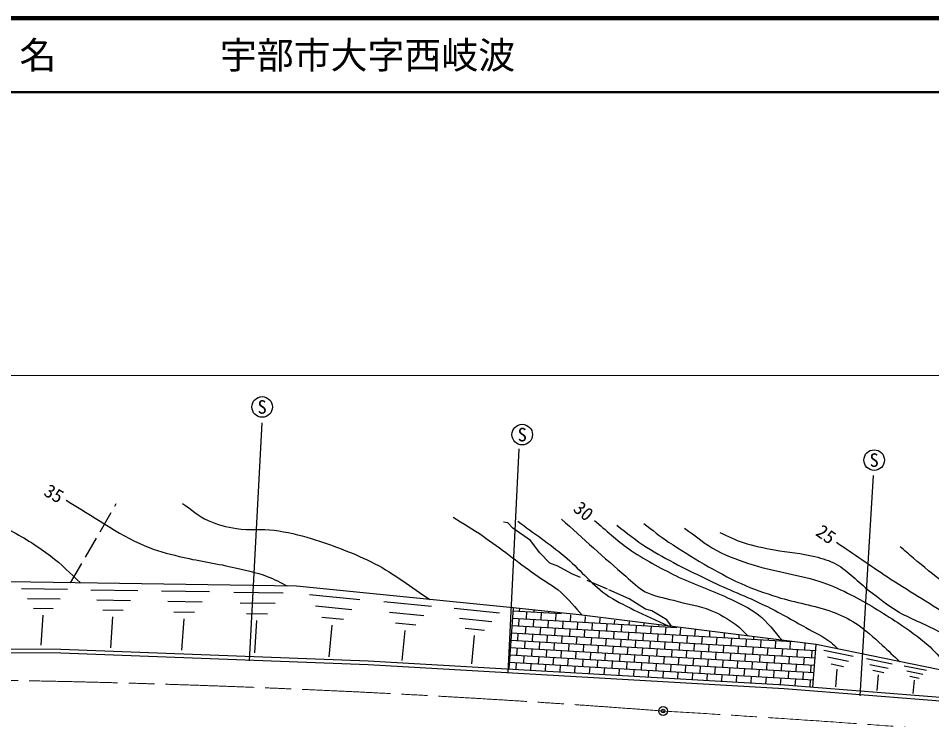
# Model space of a CAD drawing. Units: millimetres, scale not verified. Extents: x 40000 to 680000, y 20000 to 380000.
# Drawn here: x 377712 to 501460, y 284980 to 380000 of the extents above; entities that cross this region are included whole.
import ezdxf
from ezdxf.enums import TextEntityAlignment as Align

# ---------------------------------------------------------------- set-up
doc = ezdxf.new("R2010")
doc.units = ezdxf.units.MM
doc.header["$LTSCALE"] = 1000
doc.header["$PDMODE"] = 32
doc.header["$PDSIZE"] = 500
doc.linetypes.add('CHAIN', pattern=[18.5, 12, -1.5, 3.5, -1.5])
for name, color, linetype, lineweight in [('M-BGD', 7, 'Continuous', 25), ('M-BMK', 2, 'CHAIN', 13), ('M-BMK-SRVR', 3, 'Continuous', 25), ('M-STR-HTXT', 7, 'Continuous', 13), ('M-STR-STRC', 7, 'Continuous', 25), ('M-TTL', 2, 'Continuous', 140), ('M-TTL-LINE', 7, 'Continuous', 50)]:
    doc.layers.add(name, color=color, linetype=linetype, lineweight=lineweight)
doc.layers.add('M-TTL-TXT', color=7, linetype='Continuous')
doc.styles.add('ＭＳ ゴシック', font='')
doc.styles.get('ＭＳ ゴシック').set_extended_font_data('MS Gothic')

msp = doc.modelspace()

# ---------------------------------------------------------------- linework, layer by layer
at = {"layer": 'M-BGD'}
for p, q in [((390787, 313908), (390986, 314253)), ((388794, 310454), (390289, 313044)), ((444036, 311646), (443462, 311724)), ((444714, 310916), (444036, 311646)), ((447086, 309274), (444714, 310916)), ((386801, 307000), (388296, 309590)), ((448389, 307580), (447086, 309274)), ((449745, 306198), (448389, 307580)), ((384808, 303545), (386303, 306136)), ((450788, 305781), (449745, 306198)), ((452717, 304738), (450788, 305781)), ((453856, 304243), (452717, 304738)), ((415426, 303083), (376432, 303672)), ((457513, 302653), (454770, 303845)), ((378163, 302758), (384384, 302664)), ((387536, 302596), (393903, 302500)), ((397118, 302430), (403634, 302332)), ((406913, 302260), (413581, 302160)), ((444737, 300160), (415426, 303083)), ((417147, 301948), (424003, 301265)), ((460459, 301349), (457724, 302559)), ((378962, 301414), (383406, 301347)), ((388355, 301221), (392902, 301152)), ((397956, 301023), (402610, 300953)), ((407770, 300820), (412533, 300749)), ((427214, 300997), (433698, 300350)), ((462675, 299941), (460459, 301349)), ((379762, 300071), (382428, 300030)), ((389173, 299846), (391902, 299804)), ((398793, 299616), (401586, 299573)), ((417984, 300420), (422881, 299932)), ((428006, 299551), (432637, 299089)), ((436754, 300095), (442885, 299483)), ((444737, 300160), (444167, 291871)), ((444708, 299744), (451283, 299364)), ((453698, 299211), (444737, 300160)), ((445617, 299691), (445638, 300050)), ((446555, 298639), (446612, 299634)), ((447608, 299576), (447621, 299809)), ((448545, 298523), (448603, 299519)), ((449598, 299461), (449604, 299568)), ((463522, 299746), (462675, 299941)), ((465555, 298508), (463522, 299746)), ((381036, 299164), (380762, 295077)), ((390477, 298917), (390196, 294736)), ((400127, 298666), (399841, 294386)), ((408627, 299380), (411485, 299337)), ((409992, 298408), (409699, 294029)), ((418821, 298892), (421759, 298599)), ((437502, 298728), (441882, 298291)), ((444640, 298749), (466932, 297461)), ((445502, 297701), (445559, 298696)), ((447493, 297586), (447550, 298581)), ((449483, 297471), (449541, 298466)), ((450536, 298408), (450593, 299404)), ((451474, 297356), (451531, 298351)), ((452527, 298293), (452579, 299206)), ((453464, 297241), (453522, 298236)), ((485800, 295167), (453698, 299211)), ((454517, 298178), (454563, 298965)), ((456508, 298063), (456546, 298724)), ((458498, 297948), (458529, 298483)), ((460489, 297833), (460513, 298242)), ((466204, 297635), (465555, 298508)), ((420195, 297792), (419767, 293500)), ((428797, 298106), (431576, 297829)), ((430096, 297065), (429691, 293006)), ((438250, 297361), (440878, 297099)), ((444571, 297754), (482581, 295558)), ((446440, 296648), (446497, 297643)), ((448430, 296533), (448488, 297528)), ((450421, 296418), (450478, 297413)), ((452412, 296303), (452469, 297298)), ((454402, 296188), (454460, 297183)), ((455455, 297126), (455512, 298121)), ((456393, 296073), (456450, 297068)), ((457446, 297011), (457503, 298006)), ((459436, 296896), (459494, 297891)), ((461427, 296781), (461484, 297776)), ((462480, 297718), (462496, 298001)), ((463417, 296666), (463475, 297661)), ((464470, 297603), (464479, 297759)), ((465408, 296551), (465466, 297546)), ((466461, 297488), (466463, 297518)), ((467399, 296436), (467454, 297398)), ((469389, 296321), (469438, 297157)), ((439479, 296377), (439096, 292539)), ((444435, 295765), (485662, 293383)), ((444503, 296760), (485739, 294377)), ((445387, 295710), (445444, 296705)), ((447378, 295595), (447435, 296590)), ((449368, 295480), (449426, 296475)), ((451359, 295365), (451416, 296360)), ((453349, 295250), (453407, 296245)), ((455340, 295135), (455397, 296130)), ((457331, 295020), (457388, 296015)), ((458383, 295958), (458441, 296953)), ((459321, 294905), (459379, 295900)), ((460374, 295843), (460431, 296838)), ((461312, 294790), (461369, 295785)), ((462365, 295728), (462422, 296723)), ((464355, 295613), (464413, 296608)), ((466346, 295498), (466403, 296493)), ((468336, 295383), (468394, 296378)), ((470327, 295268), (470385, 296263)), ((471380, 296206), (471421, 296915)), ((472318, 295153), (472375, 296148)), ((473370, 296091), (473404, 296674)), ((474308, 295038), (474366, 296033)), ((475361, 295976), (475387, 296433)), ((476299, 294923), (476356, 295918)), ((477352, 295861), (477371, 296192)), ((478289, 294808), (478347, 295803)), ((479342, 295745), (479354, 295951)), ((344642, 294802), (383484, 294526)), ((383484, 294526), (425114, 292972)), ((444366, 294770), (485585, 292389)), ((445272, 293720), (445329, 294715)), ((446325, 294657), (446382, 295653)), ((447263, 293604), (447320, 294600)), ((448315, 294542), (448373, 295538)), ((450306, 294427), (450363, 295423)), ((452297, 294312), (452354, 295308)), ((454287, 294197), (454345, 295193)), ((456278, 294082), (456335, 295078)), ((458268, 293967), (458326, 294963)), ((460259, 293852), (460316, 294848)), ((462250, 293737), (462307, 294732)), ((463302, 294675), (463360, 295670)), ((464240, 293622), (464298, 294617)), ((465293, 294560), (465350, 295555)), ((467284, 294445), (467341, 295440)), ((469274, 294330), (469332, 295325)), ((471265, 294215), (471322, 295210)), ((473255, 294100), (473313, 295095)), ((475246, 293985), (475304, 294980)), ((477237, 293870), (477294, 294865)), ((479227, 293755), (479285, 294750)), ((480280, 294693), (480338, 295688)), ((481218, 293640), (481275, 294635)), ((481333, 295630), (481337, 295710)), ((482271, 294578), (482328, 295573)), ((484261, 294463), (484312, 295348)), ((485354, 289406), (485800, 295167)), ((505885, 291029), (485800, 295167)), ((344637, 294303), (383473, 294028)), ((383473, 294028), (425091, 292474)), ((444298, 293776), (485508, 291395)), ((446210, 292667), (446267, 293662)), ((448200, 292552), (448258, 293547)), ((449253, 293489), (449311, 294485)), ((450191, 292437), (450248, 293432)), ((451244, 293374), (451301, 294370)), ((452182, 292322), (452239, 293317)), ((453234, 293259), (453292, 294255)), ((455225, 293144), (455282, 294140)), ((457216, 293029), (457273, 294025)), ((459206, 292914), (459264, 293910)), ((461197, 292799), (461254, 293795)), ((463187, 292684), (463245, 293680)), ((465178, 292569), (465235, 293565)), ((466231, 293507), (466288, 294502)), ((467169, 292454), (467226, 293450)), ((468221, 293392), (468279, 294387)), ((469159, 292339), (469217, 293335)), ((470212, 293277), (470269, 294272)), ((472203, 293162), (472260, 294157)), ((474193, 293047), (474251, 294042)), ((476184, 292932), (476241, 293927)), ((478174, 292817), (478232, 293812)), ((480165, 292702), (480223, 293697)), ((482156, 292587), (482213, 293582)), ((483208, 293525), (483266, 294520)), ((484146, 292472), (484204, 293467)), ((485199, 293410), (485257, 294405)), ((486837, 294406), (490809, 293588)), ((487331, 293484), (490167, 292899)), ((425091, 292474), (481466, 289217)), ((425114, 292972), (481500, 289714)), ((444229, 292781), (485431, 290401)), ((445162, 291814), (445214, 292724)), ((447152, 291699), (447205, 292609)), ((449143, 291584), (449196, 292494)), ((451134, 291469), (451186, 292379)), ((453124, 291354), (453177, 292264)), ((454172, 292207), (454230, 293202)), ((455115, 291239), (455167, 292149)), ((456163, 292092), (456220, 293087)), ((458153, 291977), (458211, 292972)), ((460144, 291862), (460201, 292857)), ((462135, 291747), (462192, 292742)), ((464125, 291632), (464183, 292627)), ((466116, 291517), (466173, 292512)), ((468106, 291402), (468164, 292397)), ((470097, 291287), (470154, 292282)), ((471150, 292224), (471207, 293220)), ((472088, 291172), (472145, 292167)), ((473140, 292109), (473198, 293105)), ((474078, 291057), (474136, 292052)), ((475131, 291994), (475189, 292990)), ((477122, 291879), (477179, 292875)), ((479112, 291764), (479170, 292760)), ((481103, 291649), (481160, 292645)), ((483093, 291534), (483151, 292530)), ((485084, 291419), (485142, 292415)), ((487824, 292562), (489526, 292211)), ((492643, 293281), (496101, 292568)), ((493073, 292478), (495542, 291969)), ((497728, 292295), (500737, 291675)), ((457105, 291124), (457158, 292034)), ((459096, 291009), (459149, 291919)), ((461087, 290894), (461139, 291804)), ((463077, 290779), (463130, 291689)), ((465068, 290664), (465120, 291574)), ((467058, 290549), (467111, 291459)), ((469049, 290434), (469102, 291344)), ((471040, 290319), (471092, 291229)), ((473030, 290204), (473083, 291114)), ((475021, 290089), (475073, 290999)), ((476069, 290942), (476126, 291937)), ((477012, 289974), (477064, 290884)), ((478059, 290826), (478117, 291822)), ((480050, 290711), (480108, 291707)), ((482041, 290596), (482098, 291592)), ((484031, 290481), (484089, 291477)), ((488626, 291849), (488404, 289433)), ((493502, 291674), (494984, 291369)), ((494200, 291054), (494007, 288950)), ((498102, 291596), (500251, 291153)), ((498476, 290897), (499765, 290632)), ((479002, 289859), (479055, 290769)), ((480993, 289744), (481045, 290654)), ((481500, 289714), (516033, 286955)), ((482981, 289596), (483036, 290539)), ((484969, 289437), (485027, 290424)), ((499083, 290358), (498915, 288528)), ((481466, 289217), (516820, 286392))]:
    msp.add_line(p, q, dxfattribs=at)
for points, knots in [([(384182, 314722), (387745, 312654), (391093, 310161), (394870, 308518), (396353, 307873), (397944, 307506), (399511, 307110), (401883, 306511), (404322, 306206), (406706, 305651), (408299, 305279), (409915, 304963), (411450, 304399), (412390, 304054), (413257, 303535), (414160, 303103)], [0, 0, 0, 0, 1, 1, 1, 2, 2, 2, 3, 3, 3, 4, 4, 4, 5, 5, 5, 5]), ([(367134, 314253), (370331, 313019), (373664, 312090), (376727, 310551), (378618, 309601), (380407, 308437), (382097, 307162), (383549, 306067), (384808, 304738), (386164, 303525)], [0, 0, 0, 0, 1, 1, 1, 2, 2, 2, 3, 3, 3, 3]), ([(399948, 314274), (401106, 313506), (402160, 312551), (403423, 311970), (404636, 311412), (405958, 311088), (407276, 310874), (408956, 310602), (410689, 310873), (412376, 310648), (414078, 310420), (415760, 310020), (417400, 309514), (420350, 308605), (423269, 307528), (426013, 306114), (428644, 304759), (430980, 302894), (433463, 301284)], [0, 0, 0, 0, 1, 1, 1, 2, 2, 2, 3, 3, 3, 4, 4, 4, 5, 5, 5, 6, 6, 6, 6]), ([(436628, 312423), (437976, 311567), (439353, 310756), (440670, 309854), (443070, 308211), (445329, 306369), (447697, 304679), (448868, 303843), (450161, 303166), (451248, 302224), (452298, 301312), (453137, 300183), (454081, 299162)], [0, 0, 0, 0, 1, 1, 1, 2, 2, 2, 3, 3, 3, 4, 4, 4, 4]), ([(445393, 311856), (447495, 310282), (449680, 308812), (451701, 307134), (453649, 305518), (455242, 303481), (457292, 301997), (458461, 301150), (459785, 300540), (461070, 299881), (462604, 299095), (464193, 298422), (465755, 297692)], [0, 0, 0, 0, 1, 1, 1, 2, 2, 2, 3, 3, 3, 4, 4, 4, 4]), ([(451314, 312149), (454223, 309568), (457064, 306909), (460040, 304405), (460891, 303690), (461664, 302846), (462647, 302327), (463824, 301707), (465184, 301524), (466462, 301156), (468141, 300673), (469908, 300459), (471524, 299796), (472730, 299302), (473874, 298640), (474924, 297870), (475532, 297424), (476028, 296842), (476580, 296328)], [0, 0, 0, 0, 1, 1, 1, 2, 2, 2, 3, 3, 3, 4, 4, 4, 5, 5, 5, 6, 6, 6, 6]), ([(455772, 311979), (457320, 310695), (458764, 309271), (460418, 308126), (462445, 306723), (464631, 305555), (466840, 304462), (469095, 303345), (471527, 302614), (473791, 301515), (475226, 300819), (476726, 300192), (477984, 299211), (479227, 298241), (480129, 296901), (481202, 295746)], [0, 0, 0, 0, 1, 1, 1, 2, 2, 2, 3, 3, 3, 4, 4, 4, 5, 5, 5, 5]), ([(458813, 311318), (460154, 310330), (461425, 309239), (462836, 308353), (465556, 306642), (468467, 305250), (471354, 303838), (473810, 302637), (476383, 301687), (478834, 300476), (480733, 299538), (482578, 298492), (484425, 297454), (485556, 296818), (486757, 296280), (487787, 295490), (488134, 295223), (488409, 294874), (488720, 294565)], [0, 0, 0, 0, 1, 1, 1, 2, 2, 2, 3, 3, 3, 4, 4, 4, 5, 5, 5, 6, 6, 6, 6]), ([(462458, 311545), (463579, 310714), (464653, 309816), (465820, 309052), (468973, 306988), (472210, 305019), (475623, 303423), (477204, 302684), (478871, 302139), (480534, 301610), (482982, 300830), (485569, 300506), (487976, 299607), (489071, 299199), (490147, 298710), (491130, 298078), (492443, 297234), (493569, 296128), (494738, 295093), (495559, 294367), (496330, 293587), (497126, 292833)], [0, 0, 0, 0, 1, 1, 1, 2, 2, 2, 3, 3, 3, 4, 4, 4, 5, 5, 5, 6, 6, 6, 7, 7, 7, 7]), ([(467973, 310921), (469428, 309914), (470776, 308732), (472336, 307899), (473900, 307065), (475598, 306496), (477285, 305954), (480376, 304961), (483659, 304628), (486729, 303574), (488030, 303127), (489284, 302542), (490507, 301912), (492695, 300784), (494805, 299500), (496853, 298134), (498276, 297186), (499691, 296209), (500971, 295074), (501662, 294461), (502260, 293749), (502879, 293063), (503383, 292503), (503858, 291918), (504348, 291345)], [0, 0, 0, 0, 1, 1, 1, 2, 2, 2, 3, 3, 3, 4, 4, 4, 5, 5, 5, 6, 6, 6, 7, 7, 7, 8, 8, 8, 8]), ([(472743, 310336), (473807, 309883), (474836, 309337), (475935, 308976), (477311, 308524), (478744, 308258), (480166, 307975), (481980, 307614), (483852, 307550), (485643, 307087), (486634, 306831), (487640, 306549), (488533, 306048), (490197, 305115), (491475, 303618), (492991, 302460), (494226, 301515), (495438, 300526), (496768, 299721), (498512, 298666), (500471, 298003), (502246, 297001), (503318, 296396), (504432, 295824), (505362, 295018), (506385, 294132), (507165, 292998), (508007, 291939), (508649, 291130), (509229, 290273), (509841, 289440)], [0, 0, 0, 0, 1, 1, 1, 2, 2, 2, 3, 3, 3, 4, 4, 4, 5, 5, 5, 6, 6, 6, 7, 7, 7, 8, 8, 8, 9, 9, 9, 10, 10, 10, 10]), ([(488552, 309033), (490856, 307465), (493138, 305863), (495465, 304330), (498184, 302539), (501020, 300927), (503700, 299079), (505419, 297893), (507135, 296692), (508724, 295339), (510528, 293804), (512275, 292182), (513824, 290390), (514727, 289346), (515439, 288152), (516247, 287034)], [0, 0, 0, 0, 1, 1, 1, 2, 2, 2, 3, 3, 3, 4, 4, 4, 5, 5, 5, 5]), ([(518801, 287979), (517665, 289261), (516480, 290502), (515392, 291826), (514382, 293054), (513535, 294412), (512502, 295622), (511614, 296662), (510692, 297680), (509669, 298588), (507627, 300399), (505265, 301816), (503115, 303498), (501719, 304590), (500357, 305725), (498997, 306861), (498387, 307370), (497788, 307893), (497184, 308409)], [0, 0, 0, 0, 1, 1, 1, 2, 2, 2, 3, 3, 3, 4, 4, 4, 5, 5, 5, 6, 6, 6, 6])]:
    msp.add_open_spline(points, degree=3, knots=knots, dxfattribs=at)
at = {"layer": 'M-BMK'}
for centre, radius, start, end in [((350270, -1215545), 1506082, 85.62848, 89.47537), ((341763, -1812448), 2102223, 83.90526, 86.63737)]:
    msp.add_arc(centre, radius, start, end, dxfattribs=at)
at = {"layer": 'M-BMK-SRVR'}
msp.add_circle((465069, 286156), 598, dxfattribs=at)
msp.add_point((465069, 286156), dxfattribs=at)
at = {"layer": 'M-STR-HTXT'}
msp.add_line((216495, 331595), (515549, 331595), dxfattribs=at)
at = {"layer": 'M-STR-STRC'}
for p, q in [((409041, 292978), (410752, 325189)), ((444079, 291341), (445567, 321693)), ((491764, 288217), (493549, 318048))]:
    msp.add_line(p, q, dxfattribs=at)
for centre in [(410750, 327350), (445985, 323602), (493664, 320153)]:
    msp.add_circle(centre, 1393, dxfattribs=at)
at = {"layer": 'M-TTL'}
msp.add_line((680000, 380000), (40000, 380000), dxfattribs=at)
at = {"layer": 'M-TTL-LINE'}
msp.add_line((40000, 370000), (680000, 370000), dxfattribs=at)

# ---------------------------------------------------------------- texts
at = {"layer": 'M-BGD', "style": 'ＭＳ ゴシック'}
for s, rotation, p in [('35', 330, (381478, 316247)), ('30', 320, (453341, 314051)), ('25', 325, (486123, 310811))]:
    msp.add_text(s, height=1833, rotation=rotation, dxfattribs=at).set_placement(p, align=Align.MIDDLE_LEFT)
at = {"layer": 'M-STR-STRC', "style": 'ＭＳ ゴシック'}
for p in [(410750, 327350), (445985, 323602), (493664, 320153)]:
    msp.add_text('S', height=1833, dxfattribs=at).set_placement(p, align=Align.MIDDLE_CENTER)
at = {"layer": 'M-TTL-TXT', "style": 'ＭＳ ゴシック'}
for s, p in [('地 名', (370380, 375000)), ('宇部市大字西岐波', (405024, 375000))]:
    msp.add_text(s, height=3666, dxfattribs=at).set_placement(p, align=Align.MIDDLE_LEFT)

doc.saveas('drawing.dxf')
